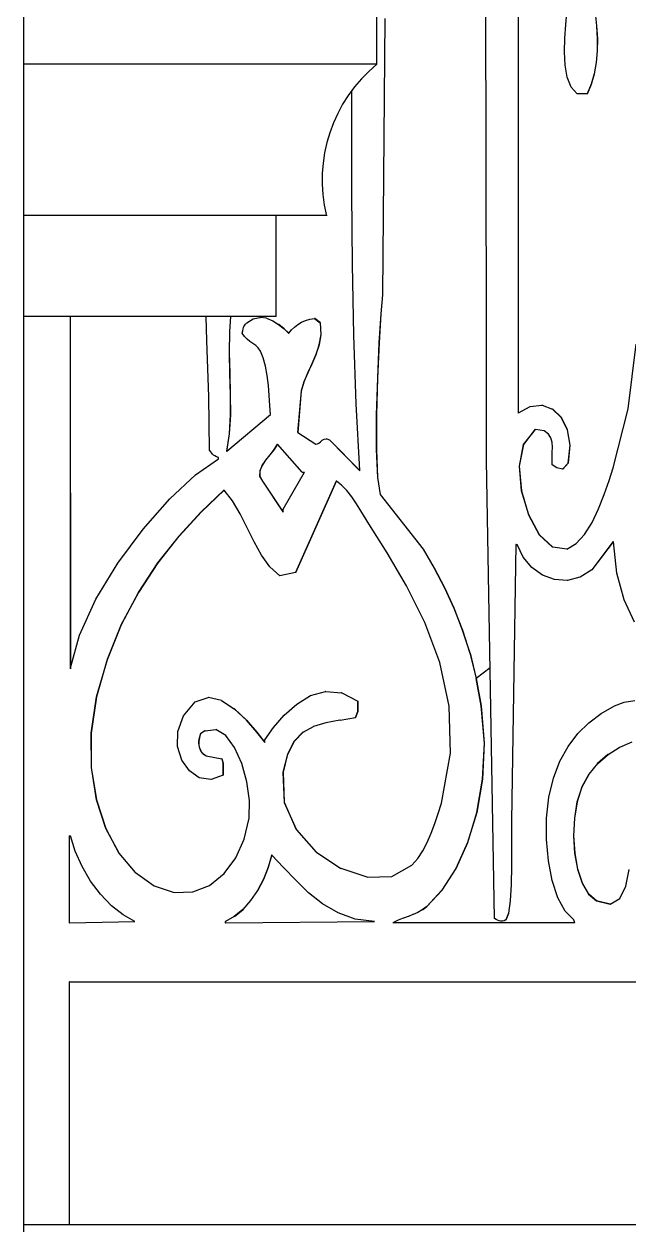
# Model space of a CAD drawing. Header units: inches. Extents: x 1397 to 20304, y -27267 to -746.
# Drawn here: x 14226.23 to 14232.23, y -21189.11 to -21177.21 of the extents above; entities that cross this region are included whole.
import ezdxf

# ---------------------------------------------------------------- set-up
doc = ezdxf.new("R2010")
doc.units = ezdxf.units.IN
doc.header["$LTSCALE"] = 17
doc.header["$MEASUREMENT"] = 0
doc.layers.add('25 BOT BAR', color=12, linetype='Continuous', lineweight=25)

msp = doc.modelspace()

# ---------------------------------------------------------------- linework, layer by layer
for p, q in [((14226.234, -21189.111), (14226.234, -21165.111)), ((14230.823, -21180.233), (14230.811, -21175.08)), ((14231.137, -21176.632), (14231.137, -21181.067)), ((14231.139, -21181.066), (14231.139, -21176.635)), ((14231.608, -21177.22), (14231.619, -21177.1)), ((14231.9, -21177.1), (14231.914, -21177.231)), ((14231.916, -21177.231), (14231.902, -21177.1)), ((14229.813, -21177.159), (14229.791, -21179.896)), ((14229.793, -21179.896), (14229.815, -21177.159)), ((14231.599, -21177.352), (14231.608, -21177.22)), ((14231.916, -21177.231), (14231.914, -21177.231)), ((14231.914, -21177.231), (14231.921, -21177.358)), ((14231.923, -21177.358), (14231.916, -21177.231)), ((14231.596, -21177.489), (14231.599, -21177.352)), ((14231.921, -21177.358), (14231.92, -21177.479)), ((14231.923, -21177.358), (14231.921, -21177.358)), ((14231.922, -21177.479), (14231.923, -21177.358)), ((14231.602, -21177.621), (14231.596, -21177.489)), ((14231.92, -21177.479), (14231.91, -21177.595)), ((14231.912, -21177.595), (14231.922, -21177.479)), ((14231.922, -21177.479), (14231.92, -21177.479)), ((14231.623, -21177.74), (14231.602, -21177.621)), ((14231.91, -21177.595), (14231.891, -21177.705)), ((14231.893, -21177.705), (14231.912, -21177.595)), ((14231.912, -21177.595), (14231.91, -21177.595)), ((14231.661, -21177.838), (14231.623, -21177.74)), ((14231.861, -21177.809), (14231.821, -21177.905)), ((14231.823, -21177.905), (14231.864, -21177.809)), ((14231.891, -21177.705), (14231.861, -21177.809)), ((14231.864, -21177.809), (14231.861, -21177.809)), ((14231.864, -21177.809), (14231.893, -21177.705)), ((14231.893, -21177.705), (14231.891, -21177.705)), ((14229.485, -21178.18), (14229.486, -21177.871)), ((14231.72, -21177.905), (14231.661, -21177.838)), ((14231.821, -21177.905), (14231.72, -21177.905)), ((14231.823, -21177.905), (14231.821, -21177.905)), ((14229.486, -21178.89), (14229.485, -21178.18)), ((14229.491, -21179.596), (14229.486, -21178.89)), ((14229.505, -21180.294), (14229.491, -21179.596)), ((14229.791, -21179.896), (14229.774, -21180.083)), ((14229.776, -21180.083), (14229.793, -21179.896)), ((14229.793, -21179.896), (14229.791, -21179.896)), ((14226.692, -21180.111), (14226.694, -21183.6)), ((14226.696, -21183.592), (14226.694, -21180.111)), ((14228.048, -21180.35), (14228.04, -21180.111)), ((14228.283, -21180.111), (14228.273, -21180.26)), ((14228.275, -21180.26), (14228.285, -21180.111)), ((14228.416, -21180.208), (14228.423, -21180.197)), ((14228.423, -21180.197), (14228.432, -21180.186)), ((14228.432, -21180.186), (14228.444, -21180.174)), ((14228.444, -21180.174), (14228.508, -21180.133)), ((14228.508, -21180.133), (14228.573, -21180.119)), ((14228.575, -21180.119), (14228.573, -21180.119)), ((14228.573, -21180.119), (14228.575, -21180.12)), ((14228.575, -21180.119), (14228.575, -21180.12)), ((14228.638, -21180.128), (14228.575, -21180.119)), ((14228.64, -21180.128), (14228.638, -21180.128)), ((14228.64, -21180.128), (14228.701, -21180.154)), ((14228.703, -21180.154), (14228.701, -21180.154)), ((14228.703, -21180.154), (14228.76, -21180.191)), ((14228.762, -21180.191), (14228.76, -21180.191)), ((14228.76, -21180.191), (14228.813, -21180.233)), ((14228.815, -21180.233), (14228.762, -21180.191)), ((14228.918, -21180.215), (14228.95, -21180.189)), ((14228.95, -21180.189), (14228.986, -21180.167)), ((14228.986, -21180.167), (14229.025, -21180.15)), ((14229.025, -21180.15), (14229.069, -21180.138)), ((14229.069, -21180.138), (14229.117, -21180.131)), ((14229.117, -21180.131), (14229.173, -21180.174)), ((14229.12, -21180.131), (14229.117, -21180.131)), ((14229.176, -21180.174), (14229.12, -21180.131)), ((14229.173, -21180.174), (14229.177, -21180.288)), ((14229.176, -21180.174), (14229.173, -21180.174)), ((14229.18, -21180.288), (14229.176, -21180.174)), ((14229.774, -21180.083), (14229.756, -21180.372)), ((14229.758, -21180.372), (14229.776, -21180.083)), ((14229.776, -21180.083), (14229.774, -21180.083)), ((14228.273, -21180.26), (14228.27, -21180.467)), ((14228.275, -21180.26), (14228.273, -21180.26)), ((14228.273, -21180.467), (14228.275, -21180.26)), ((14228.399, -21180.277), (14228.403, -21180.253)), ((14228.421, -21180.31), (14228.399, -21180.277)), ((14228.403, -21180.253), (14228.407, -21180.234)), ((14228.407, -21180.234), (14228.411, -21180.22)), ((14228.411, -21180.22), (14228.416, -21180.208)), ((14228.447, -21180.336), (14228.421, -21180.31)), ((14228.815, -21180.233), (14228.813, -21180.233)), ((14228.813, -21180.233), (14228.859, -21180.277)), ((14228.86, -21180.276), (14228.815, -21180.233)), ((14228.859, -21180.277), (14228.86, -21180.276)), ((14228.86, -21180.276), (14228.888, -21180.244)), ((14228.888, -21180.244), (14228.918, -21180.215)), ((14229.177, -21180.288), (14229.161, -21180.391)), ((14229.163, -21180.391), (14229.18, -21180.288)), ((14229.18, -21180.288), (14229.177, -21180.288)), ((14229.529, -21180.977), (14229.505, -21180.294)), ((14230.823, -21181.536), (14230.823, -21180.233)), ((14228.066, -21180.904), (14228.048, -21180.35)), ((14228.475, -21180.357), (14228.447, -21180.336)), ((14228.504, -21180.377), (14228.475, -21180.357)), ((14228.532, -21180.397), (14228.504, -21180.377)), ((14228.557, -21180.421), (14228.532, -21180.397)), ((14228.579, -21180.453), (14228.557, -21180.421)), ((14229.161, -21180.391), (14229.129, -21180.487)), ((14229.131, -21180.487), (14229.163, -21180.391)), ((14229.163, -21180.391), (14229.161, -21180.391)), ((14229.756, -21180.372), (14229.74, -21180.72)), ((14229.742, -21180.72), (14229.758, -21180.372)), ((14229.758, -21180.372), (14229.756, -21180.372)), ((14232.225, -21181.025), (14232.305, -21180.386)), ((14228.27, -21180.467), (14228.275, -21180.676)), ((14228.273, -21180.467), (14228.27, -21180.467)), ((14228.277, -21180.676), (14228.273, -21180.467)), ((14228.607, -21180.52), (14228.579, -21180.453)), ((14228.629, -21180.602), (14228.607, -21180.52)), ((14229.129, -21180.487), (14229.09, -21180.578)), ((14229.092, -21180.578), (14229.131, -21180.487)), ((14229.131, -21180.487), (14229.129, -21180.487)), ((14228.646, -21180.694), (14228.629, -21180.602)), ((14229.048, -21180.667), (14229.01, -21180.756)), ((14229.012, -21180.756), (14229.05, -21180.667)), ((14229.09, -21180.578), (14229.048, -21180.667)), ((14229.05, -21180.667), (14229.048, -21180.667)), ((14229.05, -21180.667), (14229.092, -21180.578)), ((14229.092, -21180.578), (14229.09, -21180.578)), ((14228.277, -21180.676), (14228.275, -21180.676)), ((14228.275, -21180.676), (14228.28, -21180.883)), ((14228.283, -21180.883), (14228.277, -21180.676)), ((14228.658, -21180.793), (14228.646, -21180.694)), ((14228.667, -21180.893), (14228.658, -21180.793)), ((14229.01, -21180.756), (14228.983, -21180.848)), ((14228.985, -21180.848), (14229.012, -21180.756)), ((14229.012, -21180.756), (14229.01, -21180.756)), ((14229.74, -21180.72), (14229.73, -21181.085)), ((14229.732, -21181.085), (14229.742, -21180.72)), ((14229.742, -21180.72), (14229.74, -21180.72)), ((14228.074, -21181.433), (14228.066, -21180.904)), ((14228.283, -21180.883), (14228.28, -21180.883)), ((14228.28, -21180.883), (14228.281, -21181.083)), ((14228.283, -21181.083), (14228.283, -21180.883)), ((14228.674, -21180.991), (14228.667, -21180.893)), ((14228.983, -21180.848), (14228.949, -21181.258)), ((14228.951, -21181.258), (14228.985, -21180.848)), ((14228.985, -21180.848), (14228.983, -21180.848)), ((14228.68, -21181.082), (14228.674, -21180.991)), ((14229.566, -21181.636), (14229.529, -21180.977)), ((14231.139, -21181.066), (14231.255, -21181.001)), ((14231.255, -21181.001), (14231.371, -21180.99)), ((14231.373, -21180.99), (14231.371, -21180.99)), ((14231.373, -21180.99), (14231.476, -21181.029)), ((14231.479, -21181.029), (14231.476, -21181.029)), ((14231.476, -21181.029), (14231.563, -21181.112)), ((14231.565, -21181.112), (14231.479, -21181.029)), ((14232.079, -21181.609), (14232.225, -21181.025)), ((14228.245, -21181.446), (14228.68, -21181.082)), ((14228.281, -21181.083), (14228.27, -21181.272)), ((14228.272, -21181.272), (14228.283, -21181.083)), ((14228.283, -21181.083), (14228.281, -21181.083)), ((14229.73, -21181.085), (14229.729, -21181.427)), ((14229.732, -21181.085), (14229.73, -21181.085)), ((14229.731, -21181.427), (14229.732, -21181.085)), ((14231.137, -21181.067), (14231.139, -21181.066)), ((14231.563, -21181.112), (14231.623, -21181.233)), ((14231.565, -21181.112), (14231.563, -21181.112)), ((14231.625, -21181.233), (14231.565, -21181.112)), ((14228.951, -21181.258), (14228.949, -21181.258)), ((14228.951, -21181.258), (14229.129, -21181.375)), ((14231.305, -21181.228), (14231.187, -21181.38)), ((14231.19, -21181.38), (14231.307, -21181.229)), ((14231.307, -21181.229), (14231.305, -21181.228)), ((14231.395, -21181.243), (14231.307, -21181.229)), ((14231.436, -21181.276), (14231.395, -21181.243)), ((14231.623, -21181.233), (14231.648, -21181.386)), ((14231.625, -21181.233), (14231.623, -21181.233)), ((14231.65, -21181.386), (14231.625, -21181.233)), ((14228.27, -21181.272), (14228.242, -21181.448)), ((14228.245, -21181.446), (14228.272, -21181.272)), ((14228.272, -21181.272), (14228.27, -21181.272)), ((14228.747, -21181.375), (14228.714, -21181.428)), ((14228.717, -21181.428), (14228.748, -21181.376)), ((14228.748, -21181.376), (14228.747, -21181.375)), ((14228.994, -21181.653), (14228.748, -21181.376)), ((14229.129, -21181.375), (14229.144, -21181.373)), ((14229.144, -21181.373), (14229.159, -21181.364)), ((14229.159, -21181.364), (14229.175, -21181.351)), ((14229.175, -21181.351), (14229.193, -21181.337)), ((14229.193, -21181.337), (14229.212, -21181.327)), ((14229.212, -21181.327), (14229.236, -21181.323)), ((14229.238, -21181.323), (14229.236, -21181.323)), ((14229.238, -21181.323), (14229.263, -21181.331)), ((14229.265, -21181.331), (14229.263, -21181.331)), ((14229.263, -21181.331), (14229.566, -21181.638)), ((14229.566, -21181.636), (14229.265, -21181.331)), ((14231.187, -21181.38), (14231.146, -21181.594)), ((14231.148, -21181.594), (14231.19, -21181.38)), ((14231.19, -21181.38), (14231.187, -21181.38)), ((14231.46, -21181.314), (14231.436, -21181.276)), ((14231.472, -21181.357), (14231.46, -21181.314)), ((14231.475, -21181.406), (14231.472, -21181.357)), ((14231.648, -21181.386), (14231.631, -21181.565)), ((14231.633, -21181.565), (14231.65, -21181.386)), ((14231.65, -21181.386), (14231.648, -21181.386)), ((14228.086, -21181.45), (14228.074, -21181.433)), ((14228.096, -21181.463), (14228.086, -21181.45)), ((14228.105, -21181.474), (14228.096, -21181.463)), ((14228.115, -21181.484), (14228.105, -21181.474)), ((14228.127, -21181.492), (14228.115, -21181.484)), ((14228.143, -21181.5), (14228.127, -21181.492)), ((14228.164, -21181.507), (14228.143, -21181.5)), ((14228.164, -21181.521), (14228.164, -21181.507)), ((14228.242, -21181.448), (14228.245, -21181.446)), ((14228.673, -21181.481), (14228.631, -21181.534)), ((14228.633, -21181.534), (14228.675, -21181.481)), ((14228.714, -21181.428), (14228.673, -21181.481)), ((14228.675, -21181.481), (14228.673, -21181.481)), ((14228.675, -21181.481), (14228.717, -21181.428)), ((14228.717, -21181.428), (14228.714, -21181.428)), ((14229.731, -21181.427), (14229.729, -21181.427)), ((14229.729, -21181.427), (14229.74, -21181.704)), ((14229.743, -21181.704), (14229.731, -21181.427)), ((14231.472, -21181.517), (14231.474, -21181.459)), ((14231.474, -21181.459), (14231.475, -21181.406)), ((14227.936, -21181.679), (14228.164, -21181.521)), ((14228.595, -21181.587), (14228.573, -21181.639)), ((14228.575, -21181.639), (14228.597, -21181.587)), ((14228.631, -21181.534), (14228.595, -21181.587)), ((14228.597, -21181.587), (14228.595, -21181.587)), ((14228.597, -21181.587), (14228.633, -21181.534)), ((14228.633, -21181.534), (14228.631, -21181.534)), ((14230.901, -21186.074), (14230.823, -21181.536)), ((14231.146, -21181.594), (14231.167, -21181.837)), ((14231.148, -21181.594), (14231.146, -21181.594)), ((14231.169, -21181.837), (14231.148, -21181.594)), ((14231.473, -21181.58), (14231.472, -21181.517)), ((14231.518, -21181.609), (14231.473, -21181.58)), ((14231.574, -21181.624), (14231.518, -21181.609)), ((14231.631, -21181.565), (14231.574, -21181.624)), ((14231.577, -21181.624), (14231.574, -21181.624)), ((14231.577, -21181.624), (14231.633, -21181.565)), ((14231.633, -21181.565), (14231.631, -21181.565)), ((14232.037, -21181.735), (14232.079, -21181.609)), ((14227.679, -21181.917), (14227.936, -21181.679)), ((14228.573, -21181.639), (14228.572, -21181.691)), ((14228.574, -21181.691), (14228.572, -21181.691)), ((14228.572, -21181.691), (14228.601, -21181.741)), ((14228.575, -21181.639), (14228.573, -21181.639)), ((14228.574, -21181.691), (14228.575, -21181.639)), ((14228.603, -21181.741), (14228.574, -21181.691)), ((14228.603, -21181.741), (14228.601, -21181.741)), ((14228.601, -21181.741), (14228.803, -21182.048)), ((14228.803, -21182.045), (14228.603, -21181.741)), ((14228.803, -21182.019), (14229.016, -21181.653)), ((14229.331, -21181.741), (14228.927, -21182.648)), ((14228.929, -21182.648), (14229.332, -21181.742)), ((14228.994, -21181.653), (14229.016, -21181.653)), ((14229.332, -21181.742), (14229.331, -21181.741)), ((14229.384, -21181.782), (14229.332, -21181.742)), ((14229.566, -21181.638), (14229.566, -21181.636)), ((14229.743, -21181.704), (14229.74, -21181.704)), ((14229.74, -21181.704), (14229.768, -21181.873)), ((14229.77, -21181.873), (14229.743, -21181.704)), ((14231.989, -21181.874), (14232.037, -21181.735)), ((14228.22, -21181.829), (14227.992, -21182.044)), ((14227.994, -21182.044), (14228.221, -21181.83)), ((14228.221, -21181.83), (14228.22, -21181.829)), ((14228.303, -21181.938), (14228.221, -21181.83)), ((14229.435, -21181.835), (14229.384, -21181.782)), ((14229.485, -21181.897), (14229.435, -21181.835)), ((14231.169, -21181.837), (14231.167, -21181.837)), ((14231.167, -21181.837), (14231.238, -21182.074)), ((14231.24, -21182.074), (14231.169, -21181.837)), ((14227.415, -21182.216), (14227.679, -21181.917)), ((14228.377, -21182.067), (14228.303, -21181.938)), ((14229.532, -21181.965), (14229.485, -21181.897)), ((14229.576, -21182.034), (14229.532, -21181.965)), ((14229.77, -21181.873), (14229.768, -21181.873)), ((14229.768, -21181.873), (14230.194, -21182.414)), ((14230.197, -21182.414), (14229.77, -21181.873)), ((14231.933, -21182.016), (14231.989, -21181.874)), ((14227.992, -21182.044), (14227.771, -21182.285)), ((14227.773, -21182.285), (14227.994, -21182.044)), ((14227.994, -21182.044), (14227.992, -21182.044)), ((14228.447, -21182.205), (14228.377, -21182.067)), ((14228.803, -21182.045), (14228.803, -21182.019)), ((14228.803, -21182.048), (14228.803, -21182.045)), ((14229.656, -21182.165), (14229.576, -21182.034)), ((14231.238, -21182.074), (14231.345, -21182.272)), ((14231.24, -21182.074), (14231.238, -21182.074)), ((14231.347, -21182.272), (14231.24, -21182.074)), ((14231.868, -21182.151), (14231.933, -21182.016)), ((14227.164, -21182.554), (14227.415, -21182.216)), ((14228.517, -21182.344), (14228.447, -21182.205)), ((14229.836, -21182.453), (14229.656, -21182.165)), ((14231.795, -21182.269), (14231.868, -21182.151)), ((14227.771, -21182.285), (14227.561, -21182.552)), ((14227.563, -21182.552), (14227.773, -21182.285)), ((14227.773, -21182.285), (14227.771, -21182.285)), ((14231.347, -21182.272), (14231.345, -21182.272)), ((14231.345, -21182.272), (14231.477, -21182.397)), ((14231.479, -21182.397), (14231.347, -21182.272)), ((14231.712, -21182.36), (14231.795, -21182.269)), ((14232.079, -21182.341), (14231.866, -21182.619)), ((14232.08, -21182.344), (14232.079, -21182.341)), ((14228.591, -21182.475), (14228.517, -21182.344)), ((14230.028, -21182.778), (14229.836, -21182.453)), ((14230.197, -21182.414), (14230.194, -21182.414)), ((14230.194, -21182.414), (14230.304, -21182.603)), ((14230.306, -21182.603), (14230.197, -21182.414)), ((14231.114, -21182.37), (14231.07, -21185.108)), ((14231.072, -21185.108), (14231.117, -21182.37)), ((14231.117, -21182.37), (14231.114, -21182.37)), ((14231.117, -21182.37), (14231.126, -21182.37)), ((14231.186, -21182.496), (14231.126, -21182.37)), ((14231.479, -21182.397), (14231.477, -21182.397)), ((14231.619, -21182.414), (14231.479, -21182.397)), ((14231.619, -21182.414), (14231.712, -21182.36)), ((14231.868, -21182.619), (14232.08, -21182.344)), ((14232.114, -21182.654), (14232.08, -21182.344)), ((14226.946, -21182.912), (14227.164, -21182.554)), ((14227.561, -21182.552), (14227.369, -21182.844)), ((14227.371, -21182.844), (14227.563, -21182.552)), ((14227.563, -21182.552), (14227.561, -21182.552)), ((14228.674, -21182.589), (14228.591, -21182.475)), ((14231.272, -21182.598), (14231.186, -21182.496)), ((14228.77, -21182.678), (14228.674, -21182.589)), ((14228.772, -21182.678), (14228.77, -21182.678)), ((14228.927, -21182.648), (14228.772, -21182.678)), ((14228.929, -21182.648), (14228.927, -21182.648)), ((14230.306, -21182.603), (14230.304, -21182.603)), ((14230.304, -21182.603), (14230.406, -21182.797)), ((14230.408, -21182.797), (14230.306, -21182.603)), ((14231.378, -21182.673), (14231.272, -21182.598)), ((14231.497, -21182.716), (14231.378, -21182.673)), ((14231.748, -21182.694), (14231.625, -21182.725)), ((14231.75, -21182.694), (14231.748, -21182.694)), ((14231.866, -21182.619), (14231.75, -21182.694)), ((14231.868, -21182.619), (14231.866, -21182.619)), ((14232.186, -21182.916), (14232.114, -21182.654)), ((14230.21, -21183.141), (14230.028, -21182.778)), ((14230.406, -21182.797), (14230.499, -21183.001)), ((14230.408, -21182.797), (14230.406, -21182.797)), ((14230.502, -21183.001), (14230.408, -21182.797)), ((14231.623, -21182.725), (14231.497, -21182.716)), ((14231.625, -21182.725), (14231.623, -21182.725)), ((14226.783, -21183.267), (14226.946, -21182.912)), ((14227.369, -21182.844), (14227.199, -21183.162)), ((14227.201, -21183.162), (14227.371, -21182.844)), ((14227.371, -21182.844), (14227.369, -21182.844)), ((14232.288, -21183.138), (14232.186, -21182.916)), ((14230.502, -21183.001), (14230.499, -21183.001)), ((14230.499, -21183.001), (14230.583, -21183.217)), ((14230.585, -21183.217), (14230.502, -21183.001)), ((14227.199, -21183.162), (14227.058, -21183.507)), ((14227.061, -21183.507), (14227.201, -21183.162)), ((14227.201, -21183.162), (14227.199, -21183.162)), ((14230.359, -21183.538), (14230.21, -21183.141)), ((14226.696, -21183.592), (14226.783, -21183.267)), ((14230.583, -21183.217), (14230.657, -21183.447)), ((14230.585, -21183.217), (14230.583, -21183.217)), ((14230.659, -21183.447), (14230.585, -21183.217)), ((14227.058, -21183.507), (14226.952, -21183.878)), ((14226.954, -21183.878), (14227.061, -21183.507)), ((14227.061, -21183.507), (14227.058, -21183.507)), ((14230.659, -21183.447), (14230.657, -21183.447)), ((14230.657, -21183.447), (14230.718, -21183.696)), ((14230.659, -21183.447), (14230.72, -21183.696)), ((14226.694, -21183.6), (14226.696, -21183.592)), ((14230.451, -21183.97), (14230.359, -21183.538)), ((14230.719, -21183.692), (14230.858, -21183.588)), ((14230.72, -21183.696), (14230.718, -21183.696)), ((14230.718, -21183.696), (14230.767, -21183.966)), ((14230.769, -21183.966), (14230.72, -21183.696)), ((14226.952, -21183.878), (14226.899, -21184.237)), ((14226.901, -21184.237), (14226.954, -21183.878)), ((14226.954, -21183.878), (14226.952, -21183.878)), ((14227.933, -21183.929), (14228.061, -21183.885)), ((14228.063, -21183.885), (14228.061, -21183.885)), ((14228.063, -21183.885), (14228.062, -21183.885)), ((14228.192, -21183.916), (14228.063, -21183.885)), ((14228.939, -21183.95), (14229.077, -21183.866)), ((14229.077, -21183.866), (14229.226, -21183.824)), ((14229.228, -21183.824), (14229.226, -21183.824)), ((14229.228, -21183.824), (14229.383, -21183.838)), ((14229.385, -21183.838), (14229.383, -21183.838)), ((14229.385, -21183.838), (14229.544, -21183.922)), ((14227.816, -21184.068), (14227.933, -21183.929)), ((14228.194, -21183.916), (14228.192, -21183.916)), ((14228.194, -21183.916), (14228.32, -21183.998)), ((14228.323, -21183.998), (14228.32, -21183.998)), ((14228.32, -21183.998), (14228.44, -21184.109)), ((14228.442, -21184.109), (14228.323, -21183.998)), ((14228.815, -21184.06), (14228.939, -21183.95)), ((14229.546, -21183.922), (14229.544, -21183.922)), ((14229.544, -21183.922), (14229.544, -21184.025)), ((14229.546, -21184.025), (14229.546, -21183.922)), ((14230.464, -21184.435), (14230.451, -21183.97)), ((14230.769, -21183.966), (14230.767, -21183.966)), ((14230.767, -21183.966), (14230.797, -21184.339)), ((14230.8, -21184.339), (14230.769, -21183.966)), ((14231.959, -21184.043), (14232.091, -21183.966)), ((14232.091, -21183.966), (14232.187, -21183.932)), ((14232.187, -21183.932), (14232.294, -21183.915)), ((14227.76, -21184.222), (14227.816, -21184.068)), ((14228.442, -21184.109), (14228.44, -21184.109)), ((14228.44, -21184.109), (14228.543, -21184.228)), ((14228.545, -21184.228), (14228.442, -21184.109)), ((14228.709, -21184.183), (14228.815, -21184.06)), ((14229.366, -21184.108), (14229.229, -21184.135)), ((14229.369, -21184.108), (14229.366, -21184.108)), ((14229.369, -21184.108), (14229.521, -21184.083)), ((14229.544, -21184.025), (14229.521, -21184.083)), ((14229.523, -21184.083), (14229.521, -21184.083)), ((14229.523, -21184.083), (14229.546, -21184.025)), ((14229.546, -21184.025), (14229.544, -21184.025)), ((14231.837, -21184.135), (14231.959, -21184.043)), ((14226.901, -21184.237), (14226.899, -21184.237)), ((14226.899, -21184.237), (14226.901, -21184.579)), ((14226.903, -21184.579), (14226.901, -21184.237)), ((14227.758, -21184.372), (14227.76, -21184.222)), ((14227.984, -21184.244), (14227.979, -21184.265)), ((14227.981, -21184.265), (14227.986, -21184.244)), ((14227.986, -21184.244), (14227.984, -21184.244)), ((14228.029, -21184.215), (14227.986, -21184.244)), ((14228.031, -21184.215), (14228.029, -21184.215)), ((14228.031, -21184.215), (14228.136, -21184.202)), ((14228.235, -21184.263), (14228.136, -21184.202)), ((14228.543, -21184.228), (14228.624, -21184.332)), ((14228.545, -21184.228), (14228.543, -21184.228)), ((14228.624, -21184.329), (14228.545, -21184.228)), ((14228.624, -21184.303), (14228.709, -21184.183)), ((14229, -21184.229), (14228.914, -21184.318)), ((14228.916, -21184.318), (14229.002, -21184.229)), ((14229.002, -21184.229), (14229, -21184.229)), ((14229.002, -21184.229), (14229.105, -21184.172)), ((14229.107, -21184.172), (14229.105, -21184.172)), ((14229.227, -21184.135), (14229.107, -21184.172)), ((14229.229, -21184.135), (14229.227, -21184.135)), ((14231.63, -21184.37), (14231.727, -21184.243)), ((14231.727, -21184.243), (14231.837, -21184.135)), ((14227.97, -21184.301), (14227.967, -21184.318)), ((14227.969, -21184.318), (14227.967, -21184.318)), ((14227.967, -21184.318), (14227.967, -21184.336)), ((14227.969, -21184.336), (14227.967, -21184.336)), ((14227.967, -21184.336), (14227.968, -21184.355)), ((14227.97, -21184.355), (14227.968, -21184.355)), ((14227.968, -21184.355), (14227.973, -21184.376)), ((14227.969, -21184.318), (14227.972, -21184.301)), ((14227.969, -21184.336), (14227.969, -21184.318)), ((14227.97, -21184.355), (14227.969, -21184.336)), ((14227.974, -21184.284), (14227.97, -21184.301)), ((14227.972, -21184.301), (14227.97, -21184.301)), ((14227.975, -21184.376), (14227.97, -21184.355)), ((14227.972, -21184.301), (14227.976, -21184.284)), ((14227.979, -21184.265), (14227.974, -21184.284)), ((14227.976, -21184.284), (14227.974, -21184.284)), ((14227.976, -21184.284), (14227.981, -21184.265)), ((14227.981, -21184.265), (14227.979, -21184.265)), ((14228.323, -21184.382), (14228.235, -21184.263)), ((14228.624, -21184.329), (14228.624, -21184.303)), ((14228.624, -21184.332), (14228.624, -21184.329)), ((14228.914, -21184.318), (14228.848, -21184.446)), ((14228.85, -21184.446), (14228.916, -21184.318)), ((14228.916, -21184.318), (14228.914, -21184.318)), ((14230.797, -21184.339), (14230.781, -21184.694)), ((14230.783, -21184.694), (14230.8, -21184.339)), ((14230.8, -21184.339), (14230.797, -21184.339)), ((14232.263, -21184.327), (14232.141, -21184.381)), ((14227.799, -21184.506), (14227.758, -21184.372)), ((14227.975, -21184.376), (14227.973, -21184.376)), ((14227.973, -21184.376), (14227.98, -21184.396)), ((14227.983, -21184.396), (14227.975, -21184.376)), ((14227.983, -21184.396), (14227.98, -21184.396)), ((14227.98, -21184.396), (14227.987, -21184.412)), ((14227.989, -21184.412), (14227.983, -21184.396)), ((14227.989, -21184.412), (14227.987, -21184.412)), ((14227.987, -21184.412), (14227.994, -21184.425)), ((14227.997, -21184.425), (14227.989, -21184.412)), ((14227.997, -21184.425), (14227.994, -21184.425)), ((14227.994, -21184.425), (14228.003, -21184.436)), ((14228.005, -21184.436), (14227.997, -21184.425)), ((14228.005, -21184.436), (14228.003, -21184.436)), ((14228.003, -21184.436), (14228.012, -21184.445)), ((14228.015, -21184.445), (14228.005, -21184.436)), ((14228.015, -21184.445), (14228.012, -21184.445)), ((14228.012, -21184.445), (14228.025, -21184.454)), ((14228.027, -21184.454), (14228.015, -21184.445)), ((14228.027, -21184.454), (14228.025, -21184.454)), ((14228.027, -21184.454), (14228.04, -21184.464)), ((14228.042, -21184.464), (14228.04, -21184.464)), ((14228.042, -21184.464), (14228.197, -21184.493)), ((14228.395, -21184.54), (14228.323, -21184.382)), ((14228.848, -21184.446), (14228.803, -21184.625)), ((14228.805, -21184.625), (14228.85, -21184.446)), ((14228.85, -21184.446), (14228.848, -21184.446)), ((14230.374, -21184.932), (14230.464, -21184.435)), ((14231.549, -21184.517), (14231.63, -21184.37)), ((14232.025, -21184.451), (14231.923, -21184.538)), ((14231.926, -21184.538), (14232.027, -21184.451)), ((14232.027, -21184.451), (14232.025, -21184.451)), ((14232.027, -21184.451), (14232.139, -21184.381)), ((14232.141, -21184.381), (14232.139, -21184.381)), ((14226.903, -21184.579), (14226.901, -21184.579)), ((14226.901, -21184.579), (14226.952, -21184.898)), ((14226.954, -21184.898), (14226.903, -21184.579)), ((14227.874, -21184.613), (14227.799, -21184.506)), ((14228.2, -21184.493), (14228.197, -21184.493)), ((14228.197, -21184.493), (14228.209, -21184.537)), ((14228.211, -21184.537), (14228.2, -21184.493)), ((14228.211, -21184.537), (14228.209, -21184.537)), ((14228.209, -21184.537), (14228.209, -21184.654)), ((14228.211, -21184.654), (14228.211, -21184.537)), ((14228.445, -21184.72), (14228.395, -21184.54)), ((14231.485, -21184.684), (14231.549, -21184.517)), ((14231.923, -21184.538), (14231.837, -21184.644)), ((14231.839, -21184.644), (14231.926, -21184.538)), ((14231.926, -21184.538), (14231.923, -21184.538)), ((14227.973, -21184.681), (14227.874, -21184.613)), ((14228.088, -21184.699), (14227.973, -21184.681)), ((14228.09, -21184.699), (14228.088, -21184.699)), ((14228.209, -21184.654), (14228.09, -21184.699)), ((14228.211, -21184.654), (14228.209, -21184.654)), ((14228.471, -21184.905), (14228.445, -21184.72)), ((14228.805, -21184.625), (14228.803, -21184.625)), ((14228.803, -21184.625), (14228.816, -21184.926)), ((14228.818, -21184.926), (14228.805, -21184.625)), ((14230.781, -21184.694), (14230.724, -21185.023)), ((14230.726, -21185.023), (14230.783, -21184.694)), ((14230.783, -21184.694), (14230.781, -21184.694)), ((14231.44, -21184.874), (14231.485, -21184.684)), ((14231.837, -21184.644), (14231.768, -21184.77)), ((14231.771, -21184.77), (14231.839, -21184.644)), ((14231.839, -21184.644), (14231.837, -21184.644)), ((14231.768, -21184.77), (14231.72, -21184.918)), ((14231.722, -21184.918), (14231.771, -21184.77)), ((14231.771, -21184.77), (14231.768, -21184.77)), ((14226.954, -21184.898), (14226.952, -21184.898)), ((14226.952, -21184.898), (14227.045, -21185.184)), ((14227.047, -21185.184), (14226.954, -21184.898)), ((14228.467, -21185.079), (14228.471, -21184.905)), ((14228.818, -21184.926), (14228.816, -21184.926)), ((14228.816, -21184.926), (14228.936, -21185.196)), ((14228.938, -21185.196), (14228.818, -21184.926)), ((14230.343, -21185.034), (14230.374, -21184.932)), ((14231.417, -21185.079), (14231.44, -21184.874)), ((14231.72, -21184.918), (14231.693, -21185.081)), ((14231.696, -21185.081), (14231.722, -21184.918)), ((14231.722, -21184.918), (14231.72, -21184.918)), ((14230.31, -21185.133), (14230.343, -21185.034)), ((14230.724, -21185.023), (14230.634, -21185.321)), ((14230.636, -21185.321), (14230.726, -21185.023)), ((14230.726, -21185.023), (14230.724, -21185.023)), ((14227.045, -21185.184), (14227.176, -21185.427)), ((14227.047, -21185.184), (14227.045, -21185.184)), ((14227.178, -21185.427), (14227.047, -21185.184)), ((14228.419, -21185.287), (14228.467, -21185.079)), ((14228.938, -21185.196), (14228.936, -21185.196)), ((14228.936, -21185.196), (14229.133, -21185.419)), ((14229.135, -21185.419), (14228.938, -21185.196)), ((14230.274, -21185.229), (14230.31, -21185.133)), ((14231.07, -21185.108), (14231.07, -21185.222)), ((14231.072, -21185.108), (14231.07, -21185.108)), ((14231.072, -21185.222), (14231.072, -21185.108)), ((14231.416, -21185.292), (14231.417, -21185.079)), ((14231.693, -21185.081), (14231.686, -21185.254)), ((14231.688, -21185.254), (14231.696, -21185.081)), ((14231.696, -21185.081), (14231.693, -21185.081)), ((14226.683, -21185.254), (14226.685, -21185.254)), ((14226.683, -21185.254), (14226.683, -21186.118)), ((14226.685, -21186.118), (14226.685, -21185.254)), ((14226.685, -21185.254), (14226.694, -21185.254)), ((14226.742, -21185.409), (14226.694, -21185.254)), ((14228.335, -21185.474), (14228.419, -21185.287)), ((14230.234, -21185.32), (14230.274, -21185.229)), ((14231.072, -21185.222), (14231.07, -21185.222)), ((14231.07, -21185.222), (14231.071, -21185.379)), ((14231.073, -21185.379), (14231.072, -21185.222)), ((14231.435, -21185.502), (14231.416, -21185.292)), ((14231.688, -21185.254), (14231.686, -21185.254)), ((14231.686, -21185.254), (14231.696, -21185.426)), ((14231.698, -21185.426), (14231.688, -21185.254)), ((14226.811, -21185.56), (14226.742, -21185.409)), ((14227.178, -21185.427), (14227.176, -21185.427)), ((14227.176, -21185.427), (14227.337, -21185.619)), ((14227.34, -21185.619), (14227.178, -21185.427)), ((14229.135, -21185.419), (14229.133, -21185.419)), ((14229.135, -21185.419), (14229.377, -21185.58)), ((14230.139, -21185.481), (14230.189, -21185.404)), ((14230.189, -21185.404), (14230.234, -21185.32)), ((14230.634, -21185.321), (14230.516, -21185.58)), ((14230.519, -21185.58), (14230.636, -21185.321)), ((14230.636, -21185.321), (14230.634, -21185.321)), ((14231.071, -21185.379), (14231.071, -21185.557)), ((14231.073, -21185.379), (14231.071, -21185.379)), ((14231.073, -21185.557), (14231.073, -21185.379)), ((14231.698, -21185.426), (14231.696, -21185.426)), ((14231.696, -21185.426), (14231.725, -21185.586)), ((14231.727, -21185.586), (14231.698, -21185.426)), ((14228.218, -21185.63), (14228.335, -21185.474)), ((14228.691, -21185.445), (14228.657, -21185.567)), ((14228.659, -21185.567), (14228.693, -21185.446)), ((14228.693, -21185.446), (14228.691, -21185.445)), ((14228.808, -21185.568), (14228.693, -21185.446)), ((14229.882, -21185.659), (14230.082, -21185.547)), ((14230.082, -21185.547), (14230.139, -21185.481)), ((14231.473, -21185.699), (14231.435, -21185.502)), ((14226.895, -21185.704), (14226.811, -21185.56)), ((14227.34, -21185.619), (14227.337, -21185.619)), ((14227.34, -21185.619), (14227.524, -21185.752)), ((14228.074, -21185.746), (14228.218, -21185.63)), ((14228.657, -21185.567), (14228.61, -21185.685)), ((14228.612, -21185.685), (14228.659, -21185.567)), ((14228.659, -21185.567), (14228.657, -21185.567)), ((14228.929, -21185.695), (14228.808, -21185.568)), ((14229.379, -21185.58), (14229.377, -21185.58)), ((14229.637, -21185.665), (14229.379, -21185.58)), ((14229.637, -21185.665), (14229.882, -21185.659)), ((14230.516, -21185.58), (14230.379, -21185.794)), ((14230.381, -21185.794), (14230.519, -21185.58)), ((14230.519, -21185.58), (14230.516, -21185.58)), ((14231.071, -21185.557), (14231.067, -21185.737)), ((14231.069, -21185.737), (14231.073, -21185.557)), ((14231.073, -21185.557), (14231.071, -21185.557)), ((14231.727, -21185.586), (14231.725, -21185.586)), ((14231.725, -21185.586), (14231.77, -21185.725)), ((14231.773, -21185.725), (14231.727, -21185.586)), ((14232.203, -21185.753), (14232.236, -21185.589)), ((14226.993, -21185.835), (14226.895, -21185.704)), ((14227.526, -21185.752), (14227.524, -21185.752)), ((14227.526, -21185.752), (14227.723, -21185.817)), ((14227.908, -21185.811), (14228.074, -21185.746)), ((14228.61, -21185.685), (14228.551, -21185.796)), ((14228.553, -21185.796), (14228.612, -21185.685)), ((14228.612, -21185.685), (14228.61, -21185.685)), ((14229.057, -21185.819), (14228.929, -21185.695)), ((14231.067, -21185.737), (14231.057, -21185.899)), ((14231.06, -21185.899), (14231.069, -21185.737)), ((14231.069, -21185.737), (14231.067, -21185.737)), ((14231.529, -21185.869), (14231.473, -21185.699)), ((14231.773, -21185.725), (14231.77, -21185.725)), ((14231.77, -21185.725), (14231.833, -21185.833)), ((14231.835, -21185.833), (14231.773, -21185.725)), ((14232.143, -21185.877), (14232.203, -21185.753)), ((14227.101, -21185.948), (14226.993, -21185.835)), ((14227.723, -21185.817), (14227.908, -21185.811)), ((14228.482, -21185.897), (14228.405, -21185.984)), ((14228.407, -21185.984), (14228.484, -21185.897)), ((14228.551, -21185.796), (14228.482, -21185.897)), ((14228.484, -21185.897), (14228.482, -21185.897)), ((14228.484, -21185.897), (14228.553, -21185.796)), ((14228.553, -21185.796), (14228.551, -21185.796)), ((14229.196, -21185.93), (14229.057, -21185.819)), ((14230.379, -21185.794), (14230.228, -21185.957)), ((14230.23, -21185.957), (14230.381, -21185.794)), ((14230.381, -21185.794), (14230.379, -21185.794)), ((14231.057, -21185.899), (14231.04, -21186.023)), ((14231.042, -21186.023), (14231.06, -21185.899)), ((14231.06, -21185.899), (14231.057, -21185.899)), ((14231.601, -21186.003), (14231.529, -21185.869)), ((14231.835, -21185.833), (14231.833, -21185.833)), ((14231.833, -21185.833), (14231.911, -21185.898)), ((14231.913, -21185.898), (14231.835, -21185.833)), ((14231.913, -21185.898), (14231.911, -21185.898)), ((14232.048, -21185.934), (14231.913, -21185.898)), ((14231.913, -21185.898), (14232.047, -21185.934)), ((14232.048, -21185.934), (14232.143, -21185.877)), ((14227.216, -21186.039), (14227.101, -21185.948)), ((14228.405, -21185.984), (14228.32, -21186.054)), ((14228.323, -21186.054), (14228.407, -21185.984)), ((14228.407, -21185.984), (14228.405, -21185.984)), ((14229.349, -21186.02), (14229.196, -21185.93)), ((14229.52, -21186.081), (14229.349, -21186.02)), ((14230.139, -21186.015), (14230.095, -21186.036)), ((14230.141, -21186.015), (14230.139, -21186.015)), ((14230.184, -21185.99), (14230.141, -21186.015)), ((14230.228, -21185.957), (14230.184, -21185.99)), ((14230.187, -21185.99), (14230.184, -21185.99)), ((14230.187, -21185.99), (14230.23, -21185.957)), ((14230.23, -21185.957), (14230.228, -21185.957)), ((14231.04, -21186.023), (14231.013, -21186.089)), ((14231.016, -21186.089), (14231.042, -21186.023)), ((14231.042, -21186.023), (14231.04, -21186.023)), ((14231.687, -21186.089), (14231.601, -21186.003)), ((14232.047, -21185.934), (14232.048, -21185.934)), ((14226.683, -21186.118), (14226.685, -21186.118)), ((14226.685, -21186.118), (14227.333, -21186.103)), ((14227.333, -21186.103), (14227.216, -21186.039)), ((14228.233, -21186.103), (14228.231, -21186.103)), ((14228.231, -21186.103), (14228.231, -21186.118)), ((14228.231, -21186.118), (14228.233, -21186.118)), ((14228.32, -21186.054), (14228.233, -21186.103)), ((14228.233, -21186.118), (14228.233, -21186.103)), ((14228.233, -21186.118), (14229.712, -21186.103)), ((14228.323, -21186.054), (14228.32, -21186.054)), ((14229.712, -21186.103), (14229.52, -21186.081)), ((14229.894, -21186.118), (14229.891, -21186.118)), ((14229.944, -21186.092), (14229.894, -21186.118)), ((14231.698, -21186.118), (14229.894, -21186.118)), ((14229.946, -21186.092), (14229.944, -21186.092)), ((14229.995, -21186.072), (14229.946, -21186.092)), ((14229.997, -21186.072), (14229.995, -21186.072)), ((14230.044, -21186.054), (14229.997, -21186.072)), ((14230.047, -21186.054), (14230.044, -21186.054)), ((14230.092, -21186.036), (14230.047, -21186.054)), ((14230.095, -21186.036), (14230.092, -21186.036)), ((14230.916, -21186.083), (14230.901, -21186.074)), ((14230.93, -21186.091), (14230.916, -21186.083)), ((14230.946, -21186.097), (14230.93, -21186.091)), ((14230.961, -21186.1), (14230.946, -21186.097)), ((14230.978, -21186.1), (14230.961, -21186.1)), ((14230.98, -21186.1), (14230.978, -21186.1)), ((14230.995, -21186.097), (14230.98, -21186.1)), ((14230.997, -21186.097), (14230.995, -21186.097)), ((14231.013, -21186.089), (14230.997, -21186.097)), ((14231.016, -21186.089), (14231.013, -21186.089)), ((14231.698, -21186.118), (14231.687, -21186.089)), ((14226.683, -21186.703), (14226.683, -21189.111)), ((14226.685, -21186.703), (14226.683, -21186.703)), ((14226.685, -21189.111), (14226.685, -21186.703)), ((14226.685, -21186.703), (14241.717, -21186.703)), ((14226.683, -21189.111), (14226.234, -21189.111)), ((14252.139, -21189.111), (14226.234, -21189.111)), ((14226.685, -21189.111), (14226.683, -21189.111))]:
    msp.add_line(p, q)
at = {"layer": '25 BOT BAR'}
for p, q in [((14226.234, -21195.486), (14226.234, -21097.111)), ((14229.734, -21177.611), (14229.734, -21176.611)), ((14229.734, -21177.611), (14226.234, -21177.611)), ((14229.234, -21179.111), (14226.234, -21179.111)), ((14228.734, -21180.111), (14228.734, -21179.111)), ((14228.734, -21180.111), (14226.234, -21180.111))]:
    msp.add_line(p, q, dxfattribs=at)
msp.add_arc((14230.674, -21178.758), 1.483, 129.3404, 193.7898, dxfattribs=at)

doc.saveas('drawing.dxf')
